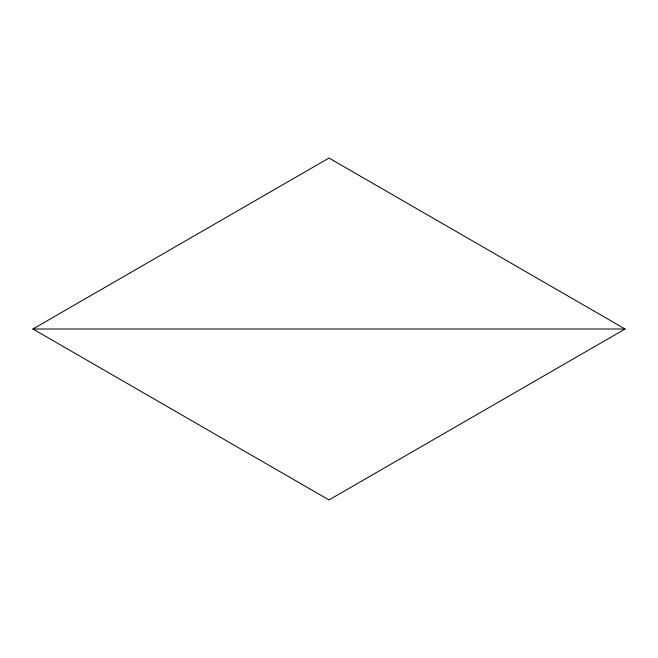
<?xml version="1.0" encoding="UTF-8"?>
<svg xmlns="http://www.w3.org/2000/svg" width="658" height="658" viewBox="0 0 658 658"><rect width="100%" height="100%" fill="white"/><g stroke="black" fill="none" stroke-linecap="round" stroke-linejoin="round"><path stroke-width="0.99" d="M32.9 329L329 158.052L625.1 329L329 499.948L32.9 329L625.1 329"/></g></svg>
